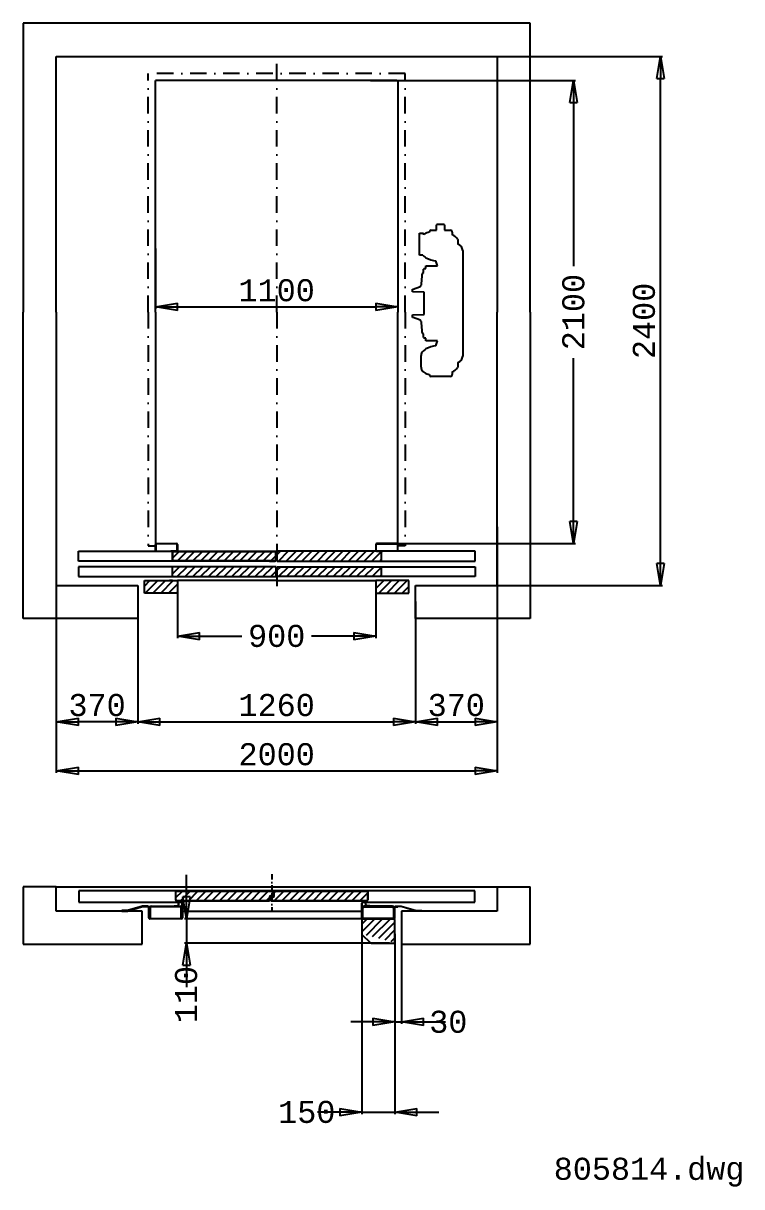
# Model space of a CAD drawing. Extents: x 66121 to 89453, y -8534 to 10021.
# Drawn here: x 75763 to 79024, y 4007 to 9284 of the extents above; entities that cross this region are included whole.
import ezdxf

# ---------------------------------------------------------------- set-up
doc = ezdxf.new("R2010")
doc.units = 0
doc.header["$LTSCALE"] = 50
doc.header["$MEASUREMENT"] = 0
doc.linetypes.add('DASHDOT', pattern=[1, 0.5, -0.25, 0, -0.25])
doc.layers.get('0').update_dxf_attribs({"linetype": 'CONTINUOUS'})
doc.layers.get('Defpoints').update_dxf_attribs({"linetype": 'CONTINUOUS'})
for name, color, linetype in [('CONT_35', 250, 'CONTINUOUS'), ('CONT_70', 5, 'CONTINUOUS'), ('DASHD_35', 40, 'DASHDOT'), ('DIM_MM', 7, 'CONTINUOUS'), ('HATCH_35', 6, 'CONTINUOUS'), ('TEXT_50', 7, 'CONTINUOUS')]:
    doc.layers.add(name, color=color, linetype=linetype)
doc.styles.get("Standard").update_dxf_attribs({"font": 'monotxt'})
doc.dimstyles.get("Standard").update_dxf_attribs({"dimscale": 50, "dimtxt": 2, "dimasz": 2, "dimexe": 0.18, "dimexo": 0, "dimgap": 0.5, "dimtad": 1, "dimdec": 0, "dimrnd": 1, "dimzin": 0, "dimdsep": 46, "dimtxsty": 'Standard', "dimblk": 'CLOSED', "dimcen": 0.09, "dimadec": 0, "dimazin": 0, "dimtfac": 1, "dimtdec": 0, "dimtmove": 2, "dimatfit": 0, "dimldrblk": 'CLOSED', "dimfxl": 1, "dimtolj": 1, "dimtzin": 0, "dimarcsym": 0})
pattern_1 = [(45, (67720.01667412781, -92796.12992484639), (-17.67766952966369, 17.67766952966369), [])]

# ---------------------------------------------------------------- blocks, each defined once
blk = doc.blocks.new('_Closed')
at = {"color": 0, "linetype": 'Continuous', "lineweight": -2}
for p, q in [((-1, 0.1666666666666667), (0, 0)), ((-1, 0.1666666666666667), (-1, -0.1666666666666667)), ((0, 0), (-1, -0.1666666666666667)), ((0, 0), (-1, 0))]:
    blk.add_line(p, q, dxfattribs=at)
blk = doc.blocks.new('*D72')
at = {"layer": 'Defpoints', "color": 0, "transparency": 16777216}
for p in [(77299.09666765002, 5180.34334850395), (77449.3240176501, 5153.02532405455), (77449.3240176501, 4345.351426889851)]:
    blk.add_point(p, dxfattribs=at)
at = {"layer": 'DIM_MM', "color": 0, "lineweight": -2, "transparency": 16777216}
for p, q in [((77299.09666765002, 5180.34334850395), (77299.09666765002, 4336.351426889851)), ((77449.3240176501, 5153.02532405455), (77449.3240176501, 4336.351426889851)), ((77199.09666765002, 4345.351426889851), (77099.09666765002, 4345.351426889851)), ((77299.09666765002, 4345.351426889851), (77449.3240176501, 4345.351426889851)), ((77549.3240176501, 4345.351426889851), (77649.3240176501, 4345.351426889851))]:
    blk.add_line(p, q, dxfattribs=at)
at = {"layer": 'DIM_MM', "color": 0, "lineweight": -2, "transparency": 16777216, "xscale": 100, "yscale": 100, "zscale": 100}
blk.add_blockref('_Closed', (77299.09666765002, 4345.351426889851), dxfattribs=at)
at = {"layer": 'DIM_MM', "color": 0, "lineweight": -2, "transparency": 16777216, "xscale": 100, "yscale": 100, "zscale": 100, "rotation": 180}
blk.add_blockref('_Closed', (77449.3240176501, 4345.351426889851), dxfattribs=at)
at = {"layer": 'DIM_MM', "color": 0, "transparency": 16777216, "insert": (77049.79420863689, 4345.351426889851), "char_height": 100, "attachment_point": 5}
blk.add_mtext('\\A1;150', dxfattribs=at)
blk = doc.blocks.new('*D73')
at = {"layer": 'Defpoints', "color": 0, "transparency": 16777216}
for p in [(77375.39226800346, 5221.698445255017), (76503.38436971442, 5111.213545255821), (77423.49611060345, 5111.213545255821)]:
    blk.add_point(p, dxfattribs=at)
at = {"layer": 'DIM_MM', "color": 0, "lineweight": -2, "transparency": 16777216}
for p, q in [((76503.38436971442, 5321.698445255017), (76503.38436971442, 5421.698445255017)), ((77375.39226800346, 5221.698445255017), (76494.38436971442, 5221.698445255017)), ((76503.38436971442, 5221.698445255017), (76503.38436971442, 5111.213545255821)), ((77423.49611060345, 5111.213545255821), (76494.38436971442, 5111.213545255821)), ((76503.38436971442, 5011.213545255821), (76503.38436971442, 4911.213545255821))]:
    blk.add_line(p, q, dxfattribs=at)
at = {"layer": 'DIM_MM', "color": 0, "lineweight": -2, "transparency": 16777216, "xscale": 100, "yscale": 100, "zscale": 100}
for p, rotation in [((76503.38436971442, 5221.698445255017), 270), ((76503.38436971442, 5111.213545255821), 90)]:
    blk.add_blockref('_Closed', p, dxfattribs=dict(at, rotation=rotation))
at = {"layer": 'DIM_MM', "color": 0, "transparency": 16777216, "insert": (76502.60917871851, 4878.169784507445), "char_height": 100, "attachment_point": 5, "rotation": 90}
blk.add_mtext('\\A1;110', dxfattribs=at)
blk = doc.blocks.new('*D74')
at = {"layer": 'Defpoints', "color": 0, "transparency": 16777216}
for p in [(75913.19321765342, 7040.419352254095), (77913.19321765342, 6999.219352254433), (77913.19321765342, 5892.7193522542)]:
    blk.add_point(p, dxfattribs=at)
at = {"layer": 'DIM_MM', "color": 0, "lineweight": -2, "transparency": 16777216}
for p, q in [((75913.19321765342, 7040.419352254095), (75913.19321765342, 5883.7193522542)), ((77913.19321765342, 6999.219352254433), (77913.19321765342, 5883.7193522542)), ((76013.19321765342, 5892.7193522542), (77813.19321765342, 5892.7193522542))]:
    blk.add_line(p, q, dxfattribs=at)
at = {"layer": 'DIM_MM', "color": 0, "lineweight": -2, "transparency": 16777216, "xscale": 100, "yscale": 100, "zscale": 100, "rotation": 180}
blk.add_blockref('_Closed', (75913.19321765342, 5892.7193522542), dxfattribs=at)
at = {"layer": 'DIM_MM', "color": 0, "lineweight": -2, "transparency": 16777216, "xscale": 100, "yscale": 100, "zscale": 100}
blk.add_blockref('_Closed', (77913.19321765342, 5892.7193522542), dxfattribs=at)
at = {"layer": 'DIM_MM', "color": 0, "transparency": 16777216, "insert": (76913.19321765342, 5967.7193522542), "char_height": 100, "attachment_point": 5}
blk.add_mtext('\\A1;2000', dxfattribs=at)
blk = doc.blocks.new('*D75')
at = {"layer": 'Defpoints', "color": 0, "transparency": 16777216}
for p in [(77543.19321765016, 6661.319352254352), (76283.19321765022, 6646.819352254672), (77543.19321765016, 6115.789352254207)]:
    blk.add_point(p, dxfattribs=at)
at = {"layer": 'DIM_MM', "color": 0, "lineweight": -2, "transparency": 16777216}
for p, q in [((77543.19321765016, 6661.319352254352), (77543.19321765016, 6106.789352254207)), ((76283.19321765022, 6646.819352254672), (76283.19321765022, 6106.789352254207)), ((76383.19321765022, 6115.789352254207), (77443.19321765016, 6115.789352254207))]:
    blk.add_line(p, q, dxfattribs=at)
at = {"layer": 'DIM_MM', "color": 0, "lineweight": -2, "transparency": 16777216, "xscale": 100, "yscale": 100, "zscale": 100, "rotation": 180}
blk.add_blockref('_Closed', (76283.19321765022, 6115.789352254207), dxfattribs=at)
at = {"layer": 'DIM_MM', "color": 0, "lineweight": -2, "transparency": 16777216, "xscale": 100, "yscale": 100, "zscale": 100}
blk.add_blockref('_Closed', (77543.19321765016, 6115.789352254207), dxfattribs=at)
at = {"layer": 'DIM_MM', "color": 0, "transparency": 16777216, "insert": (76913.19321765019, 6190.789352254207), "char_height": 100, "attachment_point": 5}
blk.add_mtext('\\A1;1260', dxfattribs=at)
blk = doc.blocks.new('*D76')
at = {"layer": 'Defpoints', "color": 0, "transparency": 16777216}
for p in [(76463.19321765023, 6719.319352254526), (77363.19321765014, 6721.619352254631), (77363.19321765014, 6504.40935225429)]:
    blk.add_point(p, dxfattribs=at)
at = {"layer": 'DIM_MM', "color": 0, "lineweight": -2, "transparency": 16777216}
for p, q in [((76463.19321765023, 6719.319352254526), (76463.19321765023, 6495.40935225429)), ((77363.19321765014, 6721.619352254631), (77363.19321765014, 6495.40935225429)), ((76563.19321765023, 6504.40935225429), (76754.85988431686, 6504.40935225429)), ((77263.19321765014, 6504.40935225429), (77071.52655098352, 6504.40935225429))]:
    blk.add_line(p, q, dxfattribs=at)
at = {"layer": 'DIM_MM', "color": 0, "lineweight": -2, "transparency": 16777216, "xscale": 100, "yscale": 100, "zscale": 100, "rotation": 180}
blk.add_blockref('_Closed', (76463.19321765023, 6504.40935225429), dxfattribs=at)
at = {"layer": 'DIM_MM', "color": 0, "lineweight": -2, "transparency": 16777216, "xscale": 100, "yscale": 100, "zscale": 100}
blk.add_blockref('_Closed', (77363.19321765014, 6504.40935225429), dxfattribs=at)
at = {"layer": 'DIM_MM', "color": 0, "transparency": 16777216, "insert": (76913.19321765019, 6504.40935225429), "char_height": 100, "attachment_point": 5}
blk.add_mtext('\\A1;900', dxfattribs=at)
blk = doc.blocks.new('*D77')
at = {"layer": 'Defpoints', "color": 0, "transparency": 16777216}
for p in [(76363.1932176495, 8262.419352254212), (77463.19321765023, 8191.119352254602), (77463.19321765023, 7997.31935225441)]:
    blk.add_point(p, dxfattribs=at)
at = {"layer": 'DIM_MM', "color": 0, "lineweight": -2, "transparency": 16777216}
for p, q in [((76363.1932176495, 8262.419352254212), (76363.1932176495, 7988.31935225441)), ((77463.19321765023, 8191.119352254602), (77463.19321765023, 7988.31935225441)), ((76463.1932176495, 7997.31935225441), (77363.19321765023, 7997.31935225441))]:
    blk.add_line(p, q, dxfattribs=at)
at = {"layer": 'DIM_MM', "color": 0, "lineweight": -2, "transparency": 16777216, "xscale": 100, "yscale": 100, "zscale": 100, "rotation": 180}
blk.add_blockref('_Closed', (76363.1932176495, 7997.31935225441), dxfattribs=at)
at = {"layer": 'DIM_MM', "color": 0, "lineweight": -2, "transparency": 16777216, "xscale": 100, "yscale": 100, "zscale": 100}
blk.add_blockref('_Closed', (77463.19321765023, 7997.31935225441), dxfattribs=at)
at = {"layer": 'DIM_MM', "color": 0, "transparency": 16777216, "insert": (76913.19321764987, 8072.31935225441), "char_height": 100, "attachment_point": 5}
blk.add_mtext('\\A1;1100', dxfattribs=at)
blk = doc.blocks.new('*D78')
at = {"layer": 'Defpoints', "color": 0, "transparency": 16777216}
for p in [(75913.19321765342, 6896.519352254247), (76283.1932176503, 6671.319352254206), (75913.19321765342, 6115.789352254207)]:
    blk.add_point(p, dxfattribs=at)
at = {"layer": 'DIM_MM', "color": 0, "lineweight": -2, "transparency": 16777216}
for p, q in [((75913.19321765342, 6896.519352254247), (75913.19321765342, 6106.789352254207)), ((76283.1932176503, 6671.319352254206), (76283.1932176503, 6106.789352254207)), ((76183.1932176503, 6115.789352254207), (76013.19321765342, 6115.789352254207))]:
    blk.add_line(p, q, dxfattribs=at)
at = {"layer": 'DIM_MM', "color": 0, "lineweight": -2, "transparency": 16777216, "xscale": 100, "yscale": 100, "zscale": 100, "rotation": 180}
blk.add_blockref('_Closed', (75913.19321765342, 6115.789352254207), dxfattribs=at)
at = {"layer": 'DIM_MM', "color": 0, "lineweight": -2, "transparency": 16777216, "xscale": 100, "yscale": 100, "zscale": 100}
blk.add_blockref('_Closed', (76283.1932176503, 6115.789352254207), dxfattribs=at)
at = {"layer": 'DIM_MM', "color": 0, "transparency": 16777216, "insert": (76098.19321765186, 6190.789352254207), "char_height": 100, "attachment_point": 5}
blk.add_mtext('\\A1;370', dxfattribs=at)
blk = doc.blocks.new('*D164')
at = {"layer": 'Defpoints', "color": 0, "transparency": 16777216}
for p in [(77449.3240176501, 5153.400818184098), (77479.76948765026, 5147.953953644428), (77479.76948765026, 4754.088800073885)]:
    blk.add_point(p, dxfattribs=at)
at = {"layer": 'DIM_MM', "color": 0, "lineweight": -2, "transparency": 16777216}
for p, q in [((77449.3240176501, 5153.400818184098), (77449.3240176501, 4745.088800073885)), ((77479.76948765026, 5147.953953644428), (77479.76948765026, 4745.088800073885)), ((77349.3240176501, 4754.088800073885), (77249.3240176501, 4754.088800073885)), ((77449.3240176501, 4754.088800073885), (77479.76948765026, 4754.088800073885)), ((77579.76948765026, 4754.088800073885), (77679.76948765026, 4754.088800073885))]:
    blk.add_line(p, q, dxfattribs=at)
at = {"layer": 'DIM_MM', "color": 0, "lineweight": -2, "transparency": 16777216, "xscale": 100, "yscale": 100, "zscale": 100}
blk.add_blockref('_Closed', (77449.3240176501, 4754.088800073885), dxfattribs=at)
at = {"layer": 'DIM_MM', "color": 0, "lineweight": -2, "transparency": 16777216, "xscale": 100, "yscale": 100, "zscale": 100, "rotation": 180}
blk.add_blockref('_Closed', (77479.76948765026, 4754.088800073885), dxfattribs=at)
at = {"layer": 'DIM_MM', "color": 0, "transparency": 16777216, "insert": (77691.82462479205, 4754.088800073885), "char_height": 100, "attachment_point": 5}
blk.add_mtext('\\A1;30', dxfattribs=at)
blk = doc.blocks.new('*D165')
at = {"layer": 'Defpoints', "color": 0, "transparency": 16777216}
for p in [(77818.11321765344, 9133.879352254873), (78655.21321765347, 9133.879352254871), (77746.9132176534, 6733.879352254145)]:
    blk.add_point(p, dxfattribs=at)
at = {"layer": 'DIM_MM', "color": 0, "lineweight": -2, "transparency": 16777216}
for p, q in [((77818.11321765344, 9133.879352254873), (78664.21321765347, 9133.879352254871)), ((78655.21321765347, 6833.879352254145), (78655.21321765347, 9033.879352254871)), ((77746.9132176534, 6733.879352254145), (78664.21321765347, 6733.879352254145))]:
    blk.add_line(p, q, dxfattribs=at)
at = {"layer": 'DIM_MM', "color": 0, "lineweight": -2, "transparency": 16777216, "xscale": 100, "yscale": 100, "zscale": 100}
for p, rotation in [((78655.21321765347, 9133.879352254871), 90), ((78655.21321765347, 6733.879352254145), 270)]:
    blk.add_blockref('_Closed', p, dxfattribs=dict(at, rotation=rotation))
at = {"layer": 'DIM_MM', "color": 0, "transparency": 16777216, "insert": (78580.21321765347, 7933.879352254521), "char_height": 100, "attachment_point": 5, "rotation": 90}
blk.add_mtext('\\A1;2400', dxfattribs=at)
blk = doc.blocks.new('*D166')
at = {"layer": 'Defpoints', "color": 0, "transparency": 16777216}
for p in [(77339.51321765245, 9023.87935225138), (78260.01321765342, 9023.879352251379), (77408.01321765404, 6923.879352253563)]:
    blk.add_point(p, dxfattribs=at)
at = {"layer": 'DIM_MM', "color": 0, "lineweight": -2, "transparency": 16777216}
for p, q in [((77339.51321765245, 9023.87935225138), (78269.01321765342, 9023.879352251379)), ((78260.01321765342, 8923.879352251379), (78260.01321765342, 8182.212685585792)), ((78260.01321765342, 7023.879352253563), (78260.01321765342, 7765.546018919126)), ((77408.01321765404, 6923.879352253563), (78269.01321765342, 6923.879352253563))]:
    blk.add_line(p, q, dxfattribs=at)
at = {"layer": 'DIM_MM', "color": 0, "lineweight": -2, "transparency": 16777216, "xscale": 100, "yscale": 100, "zscale": 100}
for p, rotation in [((78260.01321765342, 9023.879352251379), 90), ((78260.01321765342, 6923.879352253563), 270)]:
    blk.add_blockref('_Closed', p, dxfattribs=dict(at, rotation=rotation))
at = {"layer": 'DIM_MM', "color": 0, "transparency": 16777216, "insert": (78260.01321765342, 7973.879352252472), "char_height": 100, "attachment_point": 5, "rotation": 90}
blk.add_mtext('\\A1;2100', dxfattribs=at)
blk = doc.blocks.new('*D167')
at = {"layer": 'Defpoints', "color": 0, "transparency": 16777216}
for p in [(77913.19321765342, 6867.519352254159), (77543.19321765043, 6618.919352254445), (77913.19321765342, 6115.789352254207)]:
    blk.add_point(p, dxfattribs=at)
at = {"layer": 'DIM_MM', "color": 0, "lineweight": -2, "transparency": 16777216}
for p, q in [((77913.19321765342, 6867.519352254159), (77913.19321765342, 6106.789352254207)), ((77543.19321765043, 6618.919352254445), (77543.19321765043, 6106.789352254207)), ((77643.19321765043, 6115.789352254207), (77813.19321765342, 6115.789352254207))]:
    blk.add_line(p, q, dxfattribs=at)
at = {"layer": 'DIM_MM', "color": 0, "lineweight": -2, "transparency": 16777216, "xscale": 100, "yscale": 100, "zscale": 100, "rotation": 180}
blk.add_blockref('_Closed', (77543.19321765043, 6115.789352254207), dxfattribs=at)
at = {"layer": 'DIM_MM', "color": 0, "lineweight": -2, "transparency": 16777216, "xscale": 100, "yscale": 100, "zscale": 100}
blk.add_blockref('_Closed', (77913.19321765342, 6115.789352254207), dxfattribs=at)
at = {"layer": 'DIM_MM', "color": 0, "transparency": 16777216, "insert": (77728.19321765192, 6190.789352254207), "char_height": 100, "attachment_point": 5}
blk.add_mtext('\\A1;370', dxfattribs=at)

msp = doc.modelspace()

# ---------------------------------------------------------------- hatches: boundary and pattern name
at = {"layer": 'HATCH_35'}
h = msp.add_hatch(dxfattribs=at)
h.set_pattern_fill('ANSI31', color=256, scale=200, style=0)
h.set_pattern_definition(pattern_1)
h.paths.add_polyline_path([(76463.19321765023, 6698.879352257391), (76463.19321765032, 6755.879352258089), (76313.19321765042, 6755.879352256634), (76313.19321765032, 6698.879352253753)])
h.paths.add_polyline_path([(76910.69321765027, 6818.879352254728), (76438.69321765025, 6818.879352254728), (76438.69321765025, 6773.879352254291), (76910.69321765027, 6773.879352254291)])
h.paths.add_polyline_path([(76909.69321765025, 6887.879352254422), (76439.69321765017, 6887.879352254422), (76439.69321765017, 6844.879352254393), (76909.69321765025, 6844.879352254393)])
h = msp.add_hatch(dxfattribs=at)
h.set_pattern_fill('ANSI31', color=256, scale=200, style=0)
h.set_pattern_definition(pattern_1)
h.paths.add_polyline_path([(77387.69321765023, 6888.879352252443), (77368.19321765016, 6888.879352252443), (76915.69321765011, 6888.879352254437), (76915.69321765011, 6843.879352254728), (77387.69321765023, 6843.879352254728)])
h.paths.add_polyline_path([(77387.69321765023, 6818.879352254728), (76915.69321765011, 6818.879352254728), (76915.69321765011, 6773.879352254291), (77387.69321765023, 6773.879352254291)])
h.paths.add_polyline_path([(77513.19321764997, 6755.879352256634), (77363.19321765014, 6755.879352258089), (77363.19321765014, 6698.879352257391), (77513.19321765014, 6698.879352253025)])
h = msp.add_hatch(dxfattribs=at)
h.set_pattern_fill('ANSI31', color=256, scale=200, style=0)
h.set_pattern_definition(pattern_1)
edge = h.paths.add_edge_path()
edge.add_line((76876.94918165318, 5303.901214255493), (76459.84624264685, 5303.901214255493))
edge.add_arc((76459.84624264685, 5307.960610255723), 4.059395999981887, 180, 270, ccw=False)
edge.add_line((76455.7868466469, 5307.960610255723), (76455.78684664698, 5343.48032525555))
edge.add_arc((76459.84624264685, 5343.48032525555), 4.059395999845744, 90, 180, ccw=False)
edge.add_line((76459.84624264685, 5347.539721255052), (76892.17191665321, 5347.539721255052))
edge.add_arc((76892.17191665321, 5343.48032525555), 4.059395999999769, 0, 90, ccw=False)
edge.add_line((76896.23131265317, 5343.48032525555), (76896.23131265317, 5330.287288255531))
edge.add_arc((76892.17191665321, 5330.287288255531), 4.059395999996885, -90, 0, ccw=False)
edge.add_line((76892.17191665321, 5326.227892256029), (76886.08282265323, 5326.227892256029))
edge.add_arc((76886.08282265323, 5321.153647255742), 5.074244999998269, 90, 180)
edge.add_line((76881.00857765322, 5321.153647255742), (76881.00857765322, 5307.960610255723))
edge.add_arc((76876.94918165318, 5307.960610255723), 4.059395999999193, -90, 0, ccw=False)
h = msp.add_hatch(dxfattribs=at)
h.set_pattern_fill('ANSI31', color=256, scale=200, style=0)
h.set_pattern_definition(pattern_1)
edge = h.paths.add_edge_path()
edge.add_arc((76890.1422186532, 5307.960610255723), 4.059395999999769, 180, 270)
edge.add_line((76890.1422186532, 5303.901214255493), (77322.46789265338, 5303.901214255493))
edge.add_arc((77322.46789265338, 5307.960610255723), 4.059395999998616, 270, 360)
edge.add_line((77326.52728865333, 5307.960610255723), (77326.52728865333, 5343.48032525555))
edge.add_arc((77322.46789265338, 5343.48032525555), 4.059395999998616, 0, 90)
edge.add_line((77322.46789265338, 5347.539721255052), (76905.36495365323, 5347.539721255052))
edge.add_arc((76905.36495365323, 5343.48032525555), 4.059395999999769, 90, 180)
edge.add_line((76901.30555765319, 5343.48032525555), (76901.30555765319, 5325.618982855995))
edge.add_arc((76895.82537305325, 5325.618982855995), 5.480184599999053, -90, 0, ccw=False)
edge.add_line((76895.82537305325, 5320.138798255684), (76890.1422186532, 5320.138798255684))
edge.add_arc((76890.1422186532, 5316.079402255455), 4.059396000000346, 90, 180)
edge.add_line((76886.08282265323, 5316.079402255455), (76886.08282265323, 5307.960610255723))
h = msp.add_hatch(dxfattribs=at)
h.set_pattern_fill('ANSI31', color=256, scale=200, style=0)
h.set_pattern_definition([(45, (67720.01667412781, -92805.12992484639), (-17.67766952966369, 17.67766952966369), [])])
edge = h.paths.add_edge_path()
edge.add_arc((77445.26462165004, 5115.27294125624), 4.059395999999769, 270, 360)
edge.add_arc((77303.15606365008, 5153.488962133975), 4.059395999999769, 180, 225.0000000006676)
edge.add_line((77300.28563721095, 5150.618535694935), (77338.50165808914, 5112.4025148172))
edge.add_line((77341.37208452827, 5111.213545256011), (77445.26462165004, 5111.213545256011))
edge.add_line((77449.32401765001, 5115.27294125624), (77449.32401765001, 5217.639049254249))
edge.add_arc((77445.26462165004, 5217.639049254249), 4.059395999999769, 0, 90)
edge.add_line((77304.17091265014, 5221.698445257389), (77445.26462165015, 5221.698445253751))
edge.add_arc((77303.15606365008, 5217.639049256431), 4.059395999999769, 90, 180)
edge.add_line((77299.09666765004, 5217.639049256431), (77299.09666765004, 5153.488962133975))

# ---------------------------------------------------------------- linework, layer by layer
at = {"layer": 'CONT_35', "ltscale": 3}
for p, q in [((77458.19321757054, 9023.879352255935), (76363.19321764987, 9023.879352214462)), ((76363.19321764933, 7973.879352255208), (76363.19321764987, 9023.879352214462)), ((77463.19321764987, 9023.879352255935), (77463.19321765042, 7973.879352255208)), ((77613.77151610523, 8345.370693880577), (77638.97321765064, 8345.374963443064)), ((77638.97321765064, 8345.374963443064), (77638.97321765064, 8368.881254617336)), ((77641.97321765061, 8371.88125461722), (77671.71321765064, 8371.88125461722)), ((77674.71321765061, 8368.881254617336), (77674.71321765071, 8345.38101835893)), ((77674.71321765071, 8345.38101835893), (77701.45033651989, 8345.385548044906)), ((77701.45033651989, 8345.385548044906), (77701.45033875862, 8345.385547739315)), ((77561.26321745761, 8232.33210742288), (77561.26321745761, 8331.832107422415)), ((77561.26321745761, 8331.832107422415), (77578.76321745763, 8331.832107423143)), ((77578.76321745763, 8331.832107423143), (77578.76321745763, 8324.085424810946)), ((77584.87367406534, 8329.362932801778), (77584.8955555921, 8329.376040349198)), ((77605.47664241196, 8335.794634105296), (77605.50294055903, 8335.79634372687)), ((77709.8233073406, 8335.789760816588), (77709.8233073406, 8324.791572342983)), ((77733.72318280782, 8304.095600169567), (77735.58947712654, 8303.582076794155)), ((77735.58947712654, 8303.582076794155), (77735.58947712654, 8281.842076794019)), ((77757.26321745742, 8253.399157471322), (77757.26321745761, 7773.759547037807)), ((77575.95071227243, 8232.33210742288), (77561.26321745761, 8232.33210742288)), ((77589.69321765073, 8183.539352191619), (77642.9360379847, 8183.539352191619)), ((77589.69321765081, 8171.139665979317), (77589.69321765073, 8183.539352191619)), ((77642.9360379847, 8183.539352191619), (77635.96512067025, 8206.590251609632)), ((77570.64644151261, 8102.319113916346), (77573.19321765055, 8136.579352378212)), ((77573.19321765055, 8136.579352378212), (77573.19321765045, 8145.579352316745)), ((77579.69321768143, 8153.437469146193), (77579.69321768143, 8168.139665979434)), ((77582.6932176814, 8171.139665979317), (77589.69321765081, 8171.139665979317)), ((77529.69321764541, 8077.57935225487), (77532.65815322057, 8077.67183619977)), ((77529.69321764531, 8065.579352255336), (77529.69321764541, 8077.57935225487)), ((77532.65815322057, 8077.67183619977), (77560.60291796885, 8088.046933205951)), ((77583.1932176504, 8064.043087546052), (77529.69321764531, 8065.579352255336)), ((77583.1932176504, 7963.115616963078), (77583.1932176504, 8064.043087546052)), ((76363.19321764933, 7973.879352255208), (76363.19321764987, 6923.879352253753)), ((77463.19321764987, 6923.879352253753), (77463.19321765042, 7973.87935225448)), ((77529.69321764531, 7961.579352253793), (77583.1932176504, 7963.115616963078)), ((77529.69321764541, 7949.579352254259), (77529.69321764531, 7961.579352253793)), ((77532.65815322057, 7949.486868309359), (77529.69321764541, 7949.579352254259)), ((77560.60291796885, 7939.111771303178), (77532.65815322057, 7949.486868309359)), ((77573.19321765055, 7890.579352130917), (77570.64644151261, 7924.839590592783)), ((77573.19321765045, 7881.579352191657), (77573.19321765055, 7890.579352130917)), ((77579.69321768143, 7859.019038529696), (77579.69321768143, 7873.721235362937)), ((77589.69321765081, 7856.019038529812), (77582.6932176814, 7856.019038529812)), ((77589.69321765073, 7843.61935231751), (77589.69321765081, 7856.019038529812)), ((77642.9360379847, 7843.61935231751), (77589.69321765073, 7843.61935231751)), ((77635.96512067025, 7820.568452899497), (77642.9360379847, 7843.61935231751)), ((77568.24985078521, 7724.335862917687), (77568.24985078521, 7776.597610222561)), ((77735.58947712665, 7723.576627714974), (77733.72318280782, 7723.063104338835)), ((77735.58947712665, 7745.31662771511), (77735.58947712665, 7723.576627714974)), ((77701.45033621667, 7681.773158681935), (77613.77151610523, 7681.788010628552)), ((77709.8233073406, 7702.367132165418), (77709.8233073406, 7691.368945951726)), ((76363.19321764987, 6893.879352255644), (76363.19321764969, 6918.879352254917)), ((76364.1932176497, 6918.879352254917), (76364.1932176499, 6893.879352255644)), ((76368.19321764988, 6923.879352255208), (76458.19321765022, 6923.87935225157)), ((76458.1932176503, 6922.879352252094), (76368.1932176498, 6922.879352255004)), ((76462.19321765022, 6893.879352252006), (76462.19321765011, 6918.879352252006)), ((76463.19321765014, 6918.879352252006), (76463.19321765014, 6893.879352252006)), ((77363.19321765014, 6918.879352252006), (77363.19321765014, 6893.879352252006)), ((77364.19321765017, 6893.879352252006), (77364.19321765017, 6918.879352252006)), ((77458.19321764985, 6923.879352255935), (77368.19321765007, 6923.879352252297)), ((77368.19321764998, 6922.879352252094), (77458.19321764994, 6922.879352255732)), ((77462.19321765003, 6918.879352255644), (77462.19321764985, 6893.879352255644)), ((77463.19321764987, 6893.879352255644), (77463.19321765006, 6918.879352255644)), ((76013.1932176505, 6888.879352254626), (76910.69321765027, 6888.879352254626)), ((76013.1932176505, 6843.879352254917), (76013.1932176505, 6888.879352254626)), ((76330.6932176498, 6912.879352254422), (76363.19321764987, 6912.879352254422)), ((76364.1932176499, 6893.879352255644), (76363.19321764987, 6893.879352255644)), ((76433.19321765013, 6889.879352251919), (76458.19321765022, 6889.879352251919)), ((76433.19321765013, 6888.879352251715), (76433.19321765013, 6889.879352251919)), ((76458.19321765022, 6888.879352251715), (76433.19321765013, 6888.879352251715)), ((76438.69321765016, 6888.879352254626), (76438.69321765025, 6843.879352254917)), ((76439.69321765017, 6887.879352254422), (76909.69321765025, 6887.879352254422)), ((76439.69321765017, 6887.879352254422), (76439.69321765017, 6844.879352254393)), ((76909.69321765025, 6844.879352254393), (76909.69321765025, 6887.879352254422)), ((76910.69321765027, 6843.879352254917), (76910.69321765027, 6888.879352254626)), ((76915.69321765011, 6843.879352254917), (76915.69321765011, 6888.879352254626)), ((77393.19321765016, 6889.879352251919), (77368.19321765016, 6889.879352251919)), ((77368.19321765016, 6888.879352252443), (77393.19321765016, 6888.879352252443)), ((77387.69321765023, 6888.879352254626), (77387.69321765023, 6843.879352254917)), ((77393.19321765016, 6888.879352252443), (77393.19321765016, 6889.879352251919)), ((77462.19321764985, 6893.879352255644), (77463.19321764987, 6893.879352255644)), ((77495.69321765086, 6912.879352254422), (77463.19321764987, 6912.879352254422)), ((77813.19321764997, 6843.879352254189), (77813.19321764997, 6888.879352254626)), ((76910.69321765027, 6843.879352254917), (76013.1932176505, 6843.879352254917)), ((76013.1932176505, 6818.879352254917), (76013.1932176505, 6773.87935225448)), ((76438.69321765025, 6818.879352254917), (76438.69321765025, 6773.87935225448)), ((76909.69321765025, 6844.879352254393), (76439.69321765017, 6844.879352254393)), ((76880.69321765026, 6843.879352254189), (76905.69321765026, 6843.879352254189)), ((76910.69321765027, 6773.87935225448), (76910.69321765027, 6818.879352254917)), ((76915.69321765011, 6773.87935225448), (76915.69321765011, 6818.879352254917)), ((77387.69321765023, 6818.879352254917), (77387.69321765023, 6773.87935225448)), ((77813.19321764987, 6818.879352254189), (77813.19321764987, 6773.87935225448)), ((76313.19321765042, 6755.879352256634), (76463.19321765032, 6755.879352258089)), ((76313.19321765032, 6698.879352253753), (76313.19321765042, 6755.879352256634)), ((76441.1932176512, 6755.879352257361), (76426.19321765316, 6755.879352257361)), ((76913.19321765023, 6755.879352258089), (76463.19321765014, 6755.879352258089)), ((76463.19321765032, 6755.879352258089), (76463.19321765023, 6698.879352257391)), ((76913.19321765023, 6755.879352258089), (77363.19321765032, 6755.879352258089)), ((77513.19321764997, 6755.879352256634), (77363.19321765014, 6755.879352258089)), ((77363.19321765014, 6755.879352258089), (77363.19321765014, 6698.879352257391)), ((77513.19321765014, 6698.879352253025), (77513.19321764997, 6755.879352256634)), ((76463.19321765023, 6698.879352257391), (76313.19321765032, 6698.879352253753)), ((77363.19321765014, 6698.879352257391), (77513.19321765014, 6698.879352253025))]:
    msp.add_line(p, q, dxfattribs=at)
at = {"layer": 'CONT_35'}
for p, q in [((75913.19321765342, 5366.821852254689), (77913.19321765342, 5366.821852254689)), ((77811.70831765595, 5348.55457025511), (76014.67811765043, 5348.55457025511)), ((76014.67811765043, 5348.55457025511), (76014.67811765043, 5297.812120255148)), ((76454.77199764692, 5343.48032525555), (76454.77199764684, 5307.960610255723)), ((76455.7868466469, 5307.960610255723), (76455.78684664698, 5343.48032525555)), ((76892.17191665321, 5348.55457025511), (76459.84624264685, 5348.55457025511)), ((76459.84624264685, 5347.539721255052), (76892.17191665321, 5347.539721255052)), ((76896.23131265317, 5343.48032525555), (76896.23131265317, 5330.287288255531)), ((76897.24616165322, 5330.287288255531), (76897.24616165322, 5343.48032525555)), ((76900.29070865322, 5343.48032525555), (76900.29070865322, 5325.618982855995)), ((76901.30555765319, 5325.618982855995), (76901.30555765319, 5343.48032525555)), ((77322.46789265338, 5348.55457025511), (76905.36495365323, 5348.55457025511)), ((76905.36495365323, 5347.539721255052), (77322.46789265338, 5347.539721255052)), ((77326.52728865333, 5343.48032525555), (77326.52728865333, 5307.960610255723)), ((77327.54213765339, 5307.960610255723), (77327.54213765339, 5343.48032525555)), ((77811.70831765595, 5297.812120255148), (77811.70831765595, 5348.55457025511)), ((76014.67811765043, 5297.812120255148), (76480.14322265027, 5297.812120255148)), ((76303.55949665037, 5279.037413755177), (76236.43354480219, 5258.740433755484)), ((76236.43354480219, 5257.218160255761), (76303.55949665037, 5277.515140255455)), ((76328.93072165035, 5279.037413755177), (76303.55949665037, 5279.037413755177)), ((76303.55949665037, 5277.515140255455), (76328.93072165035, 5277.515140255455)), ((76318.78223165042, 5277.515140251817), (76328.93072164917, 5277.515140254)), ((76318.78223165042, 5276.500291255397), (76318.78223165042, 5277.515140251817)), ((76328.93072165035, 5277.515140255455), (76328.93072165035, 5279.037413755177)), ((76343.1386076527, 5279.544838257752), (76476.08382665076, 5279.54483825848)), ((76447.6680546517, 5280.559687258537), (76462.89078965147, 5280.559687258537)), ((76447.66805465316, 5279.54483825848), (76447.6680546517, 5280.559687258537)), ((76462.8907896512, 5279.54483825848), (76447.66805465316, 5279.54483825848)), ((76876.94918165318, 5303.901214255493), (76459.84624264685, 5303.901214255493)), ((76459.84624264685, 5302.886365256163), (76876.94918165318, 5302.886365255436)), ((76466.95018565125, 5284.61908325804), (76466.9501856508, 5292.737875257772)), ((76467.96503465076, 5292.737875257772), (76467.96503465122, 5284.619083258767)), ((76472.02443065081, 5297.812120258059), (76480.14322265027, 5297.812120258059)), ((76480.14322265027, 5296.797271258001), (76472.02443065045, 5296.797271258001)), ((76484.20261865022, 5226.772690257676), (76484.20261865022, 5292.737875257772)), ((76485.21746765019, 5292.737875257772), (76485.21746765019, 5226.772690257676)), ((76881.00857765322, 5321.153647255742), (76881.00857765322, 5307.960610255723)), ((76882.02342665319, 5307.960610255723), (76882.02342665319, 5321.153647255742)), ((76885.06797365317, 5316.079402255455), (76885.06797365317, 5307.960610255723)), ((76892.17191665321, 5326.227892256029), (76886.08282265323, 5326.227892256029)), ((76886.08282265323, 5325.213043255972), (76892.17191665321, 5325.213043255972)), ((76886.08282265323, 5307.960610255723), (76886.08282265323, 5316.079402255455)), ((76895.82537305325, 5321.153647255742), (76890.1422186532, 5321.153647255742)), ((76890.1422186532, 5320.138798255684), (76895.82537305325, 5320.138798255684)), ((77322.46789265338, 5303.901214255493), (76890.1422186532, 5303.901214255493)), ((76890.1422186532, 5302.886365255436), (77322.46789265338, 5302.886365255436)), ((77299.09666765013, 5292.737875257772), (77299.09666765013, 5226.772690257676)), ((77300.1115166501, 5226.772690257676), (77300.1115166501, 5292.737875257772)), ((77304.17091265014, 5297.812120255148), (77811.70831765595, 5297.812120255148)), ((77312.2897046495, 5297.812120258059), (77304.17091265014, 5297.812120258059)), ((77304.17091265014, 5296.797271258001), (77312.28970464987, 5296.797271258001)), ((77439.17552764762, 5279.544838257752), (77308.23030864955, 5279.54483825848)), ((77316.34910064965, 5292.737875257772), (77316.3491006491, 5284.619083258767)), ((77317.36394964907, 5284.61908325804), (77317.36394964952, 5292.737875257772)), ((77336.64608064861, 5280.559687258537), (77321.42334564884, 5280.559687258537)), ((77321.42334564912, 5279.54483825848), (77336.64608064716, 5279.544838257752)), ((77336.64608064716, 5279.544838257752), (77336.64608064861, 5280.559687258537)), ((77453.38341364996, 5279.037413755177), (77478.75463864995, 5279.037413755177)), ((77453.38341364996, 5277.515140255455), (77453.38341364996, 5279.037413755177)), ((77478.75463864995, 5277.515140255455), (77453.38341364996, 5277.515140255455)), ((77463.5319036499, 5277.515140251089), (77453.38341365114, 5277.515140254)), ((77463.5319036499, 5276.500291255397), (77463.5319036499, 5277.515140251089)), ((77478.75463864995, 5279.037413755177), (77545.88059049821, 5258.740433755484)), ((77545.88059049821, 5257.218160255034), (77478.75463864995, 5277.515140255455)), ((76236.43354480219, 5258.740433755484), (76211.06423931688, 5258.740433755484)), ((76211.06423931688, 5257.218160255761), (76211.06423931688, 5258.740433755484)), ((76211.06423931688, 5257.218160255761), (76236.43354480219, 5257.218160255761)), ((76328.93072165035, 5276.500291255397), (76318.78223165042, 5276.500291255397)), ((76332.9901176503, 5226.772690254038), (76332.99011765039, 5272.440895255168)), ((76334.00496665036, 5272.44089525444), (76334.00496665027, 5226.772690254038)), ((76335.01981565406, 5227.787539258461), (76335.01981565324, 5271.426046258021)), ((76339.07921165465, 5227.787539258461), (76335.01981565406, 5227.787539258461)), ((76339.07921165274, 5271.426046258021), (76339.07921165465, 5227.787539258461)), ((76476.08382665095, 5275.48544225825), (76343.13860765252, 5275.48544225825)), ((76480.1432226529, 5227.787539258461), (76480.143222651, 5271.426046258748)), ((76484.20261865287, 5227.787539258461), (76480.1432226529, 5227.787539258461)), ((76484.20261865114, 5271.426046258748), (76484.20261865287, 5227.787539258461)), ((77299.09666765013, 5254.681037755254), (76485.2174676501, 5254.681037755981)), ((77300.11151664918, 5271.426046258748), (77300.11151664736, 5227.787539258461)), ((77300.11151664736, 5227.787539258461), (77304.17091264742, 5227.787539258461)), ((77304.17091264742, 5227.787539258461), (77304.17091264932, 5271.426046258748)), ((77308.23030864936, 5275.48544225825), (77439.17552764779, 5275.48544225825)), ((77443.23492364757, 5271.426046258021), (77443.23492364566, 5227.787539258461)), ((77443.23492364566, 5227.787539258461), (77447.29431964626, 5227.787539258461)), ((77447.29431964626, 5227.787539258461), (77447.29431964707, 5271.426046258021)), ((77448.30916864995, 5272.440895253712), (77448.30916865004, 5226.772690254038)), ((77449.32401765001, 5226.772690254038), (77449.32401764992, 5272.440895255168)), ((77453.38341364996, 5276.500291255397), (77463.5319036499, 5276.500291255397)), ((77545.88059049821, 5258.740433755484), (77571.24989598343, 5258.740433755484)), ((77571.24989598343, 5257.218160255034), (77545.88059049821, 5257.218160255034)), ((77571.24989598343, 5257.218160255034), (77571.24989598343, 5258.740433755484)), ((76338.06436265033, 5222.713294254536), (76480.14322265027, 5222.713294258174)), ((76480.14322265018, 5221.698445258116), (76338.06436265042, 5221.698445254478)), ((77299.09666765004, 5217.639049256431), (77299.09666765004, 5153.488962133975)), ((77303.15606365008, 5221.698445255934), (77445.26462165015, 5221.698445253751)), ((77444.2497726499, 5222.713294253808), (77304.17091264995, 5222.713294257446)), ((77304.17091265014, 5221.698445257389), (77445.26462165015, 5221.698445253751)), ((77449.32401765001, 5115.27294125624), (77449.32401765001, 5217.639049254249)), ((77300.28563721095, 5150.618535694935), (77338.50165808914, 5112.4025148172)), ((77341.37208452827, 5111.213545256011), (77445.26462165004, 5111.213545256011))]:
    msp.add_line(p, q, dxfattribs=at)
at = {"layer": 'CONT_35', "ltscale": 3}
for points in [[(77813.19321764995, 6888.879352254437), (77387.69321765022, 6888.879352254437), (76915.6932176501, 6888.879352254437)], [(76910.69321765026, 6818.879352254728), (76438.69321765025, 6818.879352254728), (76013.1932176505, 6818.879352254728)], [(76915.6932176501, 6843.879352254728), (77387.69321765022, 6843.879352254728), (77813.19321764995, 6843.879352254)], [(76915.6932176501, 6818.879352254728), (77387.69321765022, 6818.879352254728), (77813.19321764987, 6818.879352254)], [(76013.1932176505, 6773.879352254291), (76438.69321765025, 6773.879352254291), (76910.69321765026, 6773.879352254291)], [(77813.19321764987, 6773.879352254291), (77387.69321765022, 6773.879352254291), (76915.6932176501, 6773.879352254291)]]:
    msp.add_lwpolyline(points, dxfattribs=at)
for centre, radius, start, end in [((77615.18801986823, 8335.789758556675), 9.685081547884856, 98.41003294057381, 179.961042921671), ((77641.97321765061, 8368.881254617336), 2.999999999999403, 90, 180), ((77671.71321765064, 8368.881254617336), 3.000000000000114, 0, 90), ((77700.13822803149, 8335.789760816588), 9.685079309156622, 0, 82.2137653431168), ((77617.75901184266, 8285.111116377411), 55.1331905258258, 126.6175526429144, 135.0157887997522), ((77608.45018330711, 8290.054327937432), 45.83685802675562, 93.71951910501787, 120.9225973663144), ((77689.02694600794, 8276.62789617203), 52.46168456091988, 31.57246175418851, 66.64602910607512), ((77727.76321745751, 8253.399157471322), 29.49999999992458, 0, 74.6154023600206), ((77617.75901184266, 8268.27281949987), 55.13319052582786, 220.6841647873002, 240.6322368459576), ((77648.40031819104, 8329.73975343517), 123.7757405038324, 242.2251073992697, 264.2340206139734), ((77581.19321765073, 8145.579352316745), 8.000000000253493, 100.8069226507725, 180), ((77582.6932176814, 8168.139665979434), 3.000000000000824, 90, 180), ((77553.69321765048, 8103.579352254346), 16.99999999970177, 293.9822091778199, 355.7486684056641), ((77553.69321765048, 7923.579352254055), 16.99999999970038, 4.251331593504021, 66.01779082218013), ((77581.19321765073, 7881.579352191657), 8.000000000253022, 180, 259.1930773492275), ((77582.6932176814, 7859.019038529696), 3.000000000001535, 180, 270), ((77648.40031819104, 7697.41895107396), 123.7757405038293, 95.76597938602657, 117.7748926007303), ((77595.99185376329, 7776.1568462785), 27.74550417794604, 155.3135466416469, 179.089763302863), ((77617.75901184266, 7758.885885009258), 55.13319052582529, 119.3677631540423, 148.43669573798), ((77727.76321745751, 7773.759547037807), 29.50000000008473, 285.384597639115, 0), ((77595.99185376329, 7724.776626861749), 27.74550417794808, 180.910236697137, 204.6864533583531), ((77617.75901184266, 7742.04758813099), 55.13319052582649, 211.5633042620199, 233.3824473570856), ((77689.02694600794, 7750.530808336371), 52.46168456091972, 293.3539708939248, 328.4275382458114), ((77608.42156452555, 7737.106237055159), 45.82374745711013, 239.0774026336855, 266.3482230172098), ((77615.18801986823, 7691.368945951726), 9.68508154788646, 179.961042921671, 261.5899670594262), ((77700.13822803149, 7691.368945951726), 9.685079309159761, 277.7862194783546, 0), ((76368.1932176497, 6918.879352254917), 4.999999999989058, 89.99999999749872, 180), ((76368.19321764962, 6918.879352255644), 3.999999999971493, 89.99999999749872, 180), ((76458.19321765003, 6918.879352252006), 5.00000000012335, 0, 89.99999999749872), ((76458.19321765013, 6918.879352252006), 4.000000000000625, 0, 89.99999999749872), ((77368.19321765026, 6918.879352252006), 5.000000000124771, 90.00000000250131, 180), ((77368.19321765016, 6918.879352252006), 4.000000000000625, 90.00000000250131, 180), ((77458.19321765003, 6918.879352255644), 4.999999999986926, 0, 90.00000000250131), ((77458.19321765013, 6918.879352255644), 3.999999999970782, 0, 90.00000000250131), ((76458.19321765022, 6893.879352252006), 4.000000000000981, 270, 0), ((76458.19321765022, 6893.879352252006), 5.000000000000071, 270, 0), ((77368.19321765016, 6893.879352252006), 4.999999999998295, 180, 270), ((77368.19321765016, 6893.879352252006), 4.000000000000625, 180, 270)]:
    msp.add_arc(centre, radius, start, end, dxfattribs=at)
at = {"layer": 'CONT_35'}
for centre, radius, start, end in [((76459.84624264685, 5343.48032525555), 5.074244999873664, 90, 180), ((76459.84624264685, 5343.48032525555), 4.059395999845744, 90, 180), ((76892.17191665321, 5343.48032525555), 5.074244999999424, 0, 90), ((76892.17191665321, 5343.48032525555), 4.059395999999769, 0, 90), ((76892.17191665321, 5330.287288255531), 4.059395999996885, 270, 0), ((76892.17191665321, 5330.287288255531), 5.074244999989039, 270, 0), ((76905.36495365323, 5343.48032525555), 5.074245, 90, 180), ((76905.36495365323, 5343.48032525555), 4.059395999999769, 90, 180), ((77322.46789265338, 5343.48032525555), 5.074245000003461, 0, 90), ((77322.46789265338, 5343.48032525555), 4.059395999998616, 0, 90), ((76328.93072165035, 5272.44089525444), 5.074244999986732, 0, 90.00000001417398), ((76343.1386076527, 5271.426046258021), 8.118791999528232, 90, 180), ((76459.84624264685, 5307.960610255723), 5.074245000008077, 180, 270), ((76459.84624264685, 5307.960610255723), 4.059395999981887, 180, 270), ((76462.8907896512, 5284.61908325804), 5.07424500003346, 270, 0), ((76462.89078965147, 5284.61908325804), 4.059395999762675, 270, 0), ((76472.02443065081, 5292.737875257772), 5.074244999998847, 90, 180), ((76472.02443065045, 5292.737875258499), 4.059395999764404, 90, 180), ((76476.08382665076, 5271.426046258021), 8.118792000332395, 0, 90), ((76480.14322265027, 5292.737875257772), 5.074245000000577, 0, 90), ((76480.14322265027, 5292.737875257772), 4.059395999999769, 0, 90), ((76876.94918165318, 5307.960610255723), 4.059395999999193, 270, 0), ((76876.94918165318, 5307.960610255723), 5.074244999999424, 270, 0), ((76886.08282265323, 5321.153647255742), 5.074244999998269, 90, 180), ((76886.08282265323, 5321.153647255742), 4.059395999999193, 90, 180), ((76890.1422186532, 5316.079402255455), 5.074244999999424, 90, 180), ((76890.1422186532, 5307.960610255723), 5.074245000000577, 180, 270), ((76890.1422186532, 5316.079402255455), 4.059396000000346, 90, 180), ((76890.1422186532, 5307.960610255723), 4.059395999999769, 180, 270), ((76895.82537305325, 5325.618982855995), 5.480184599999053, 270, 0), ((76895.82537305325, 5325.618982855995), 4.465335599998824, 270, 0), ((77304.17091265014, 5292.737875257772), 5.074245, 90, 180), ((77304.17091265014, 5292.737875257772), 4.059396000000923, 90, 180), ((77308.23030864955, 5271.426046258021), 8.118792000332395, 90, 180), ((77312.2897046495, 5292.737875257772), 5.074245, 0, 90), ((77312.28970464987, 5292.737875257772), 4.059395999764404, 0, 90), ((77321.42334564912, 5284.61908325804), 5.074245000032305, 180, 269.9999999991662), ((77321.42334564884, 5284.61908325804), 4.059395999764404, 180, 270), ((77322.46789265338, 5307.960610255723), 4.059395999998616, 270, 0), ((77322.46789265338, 5307.960610255723), 5.074245000010383, 270, 0), ((77439.17552764762, 5271.426046258021), 8.118791999528808, 0, 90), ((77453.38341364996, 5272.440895253712), 5.074244999988462, 89.99999998582602, 180), ((76328.93072165035, 5272.440895255168), 4.059395999999769, 0, 90), ((76338.06436265023, 5226.772690254038), 5.074244999989039, 180, 270.0000000016675), ((76338.06436265023, 5226.772690254038), 4.059396000002077, 180, 270.0000000016675), ((76343.13860765252, 5271.426046258748), 4.059395999822092, 90, 180), ((76476.08382665095, 5271.426046258748), 4.059395999988809, 0, 90), ((76480.14322265018, 5226.772690257676), 4.059396000000923, 270.0000000016675, 0), ((76480.14322265009, 5226.772690257676), 5.074245000125759, 270.0000000016675, 0), ((77304.17091265022, 5226.772690257676), 5.074245000124604, 180, 269.9999999983324), ((77304.17091265014, 5226.772690257676), 4.059396000000923, 180, 269.9999999983324), ((77308.23030864936, 5271.426046258748), 4.05939599999054, 90, 180), ((77439.17552764779, 5271.426046258021), 4.059395999820938, 0, 90), ((77444.24977264999, 5226.772690254038), 4.059396000002077, 269.9999999983324, 0), ((77444.24977265009, 5226.772690254038), 5.074244999988462, 269.9999999983324, 0), ((77453.38341364996, 5272.440895255168), 4.059395999998616, 90, 180), ((77303.15606365008, 5217.639049256431), 4.059395999999769, 90, 180), ((77445.26462165004, 5217.639049254249), 4.059395999999769, 0, 90), ((77303.15606365008, 5153.488962133975), 4.059395999999769, 180, 225.0000000006676), ((77445.26462165004, 5115.27294125624), 4.059395999999769, 270, 0)]:
    msp.add_arc(centre, radius, start, end, dxfattribs=at)
at = {"layer": 'CONT_70', "ltscale": 3}
for p, q in [((77543.19321764889, 9283.879352255062), (75763.19321765342, 9283.879352255062)), ((75763.19321765342, 9283.879352255062), (75763.1932176535, 7973.879352255208)), ((78063.19321765342, 9283.879352255062), (77543.19321765061, 9283.879352255062)), ((78063.1932176535, 7973.879352255208), (78063.19321765342, 9283.879352255062)), ((75913.19321765342, 9133.879352255062), (77543.19321764943, 9133.879352255062)), ((75913.1932176535, 7973.879352255208), (75913.19321765342, 9133.879352255062)), ((77543.19321764943, 9133.879352255062), (77913.19321765342, 9133.879352255062)), ((77913.19321765342, 9133.879352255062), (77913.1932176535, 7973.879352255208)), ((75763.19321765342, 6583.879352254335), (75763.1932176535, 7973.879352255208)), ((75913.1932176535, 7973.879352255208), (75913.19321765342, 6733.879352254335)), ((77913.19321765342, 6733.879352254335), (77913.1932176535, 7973.87935225448)), ((78063.1932176535, 7973.87935225448), (78063.19321765342, 6583.879352254335)), ((75913.19321765342, 6733.879352254335), (76283.19321765058, 6733.879352254335)), ((76283.19321765058, 6733.879352254335), (76283.19321765003, 6583.879352254335)), ((77543.19321764943, 6733.879352254335), (77913.19321765342, 6733.879352254335)), ((77543.19321765061, 6583.879352254335), (77543.19321764943, 6733.879352254335)), ((76283.19321765003, 6583.879352254335), (75763.19321765342, 6583.879352254335)), ((78063.19321765342, 6583.879352254335), (77543.19321765061, 6583.879352254335))]:
    msp.add_line(p, q, dxfattribs=at)
at = {"layer": 'CONT_70'}
for p, q in [((75763.19321765342, 5366.821852254689), (75763.19321765342, 5107.24836025446)), ((75913.19321765342, 5366.821852254689), (75763.19321765342, 5366.821852254689)), ((75913.19321765342, 5257.218160254306), (75913.19321765342, 5366.821852254689)), ((77913.19321765342, 5366.821852254689), (77913.19321765342, 5257.218160254306)), ((77913.19321765342, 5366.821852254689), (78063.19321765342, 5366.821852254689)), ((78063.19321765342, 5107.24836025446), (78063.19321765342, 5366.821852254689)), ((76302.5446476505, 5257.218160254306), (75913.19321765342, 5257.218160254306)), ((76302.54464765004, 5107.24836025446), (76302.5446476505, 5257.218160254306)), ((77913.19321765342, 5257.218160254306), (77479.76948764936, 5257.218160254306)), ((77479.76948764936, 5257.218160254306), (77479.76948765054, 5107.24836025446)), ((78063.19321765342, 5163.702134328523), (78062.388981383, 5165.095112409799)), ((75763.19321765342, 5107.24836025446), (76302.54464765004, 5107.24836025446)), ((77479.76948765054, 5107.24836025446), (78063.19321765342, 5107.24836025446)), ((78062.82544281331, 5107.24836025446), (78063.19321765342, 5107.885364963739))]:
    msp.add_line(p, q, dxfattribs=at)
at = {"layer": 'DASHD_35', "ltscale": 3}
for p, q in [((76913.19321765023, 7973.879352255208), (76913.19321765023, 9136.379352255208)), ((77495.69321765086, 9056.3793522571), (76330.6932176498, 9056.379352213444)), ((76330.6932176498, 7973.879352255208), (76330.6932176498, 9056.379352213444)), ((77495.69321765086, 7973.879352255208), (77495.69321765086, 9056.3793522571)), ((76330.6932176498, 7973.879352255208), (76330.6932176498, 6912.879352254422)), ((76913.19321765023, 7973.87935225448), (76913.19321765023, 6731.379352254917)), ((77495.69321765086, 7973.87935225448), (77495.69321765086, 6912.879352254422))]:
    msp.add_line(p, q, dxfattribs=at)
at = {"layer": 'DASHD_35'}
msp.add_line((76891.15706765016, 5424.668245255052), (76891.15706765007, 5254.681037755254), dxfattribs=at)

# ---------------------------------------------------------------- texts
at = {"layer": 'TEXT_50', "insert": (78170.47449170283, 4137.967247561526), "char_height": 100, "width": 2143.84, "attachment_point": 1}
msp.add_mtext('805814.dwg', dxfattribs=at)

# ---------------------------------------------------------------- dimensions: what is measured, and where the dimension line sits
at = {"layer": 'DIM_MM'}
dim = msp.add_linear_dim(base=(78655.21321765347, 9133.879352254871), p1=(77746.9132176534, 6733.879352254145), p2=(77818.11321765344, 9133.879352254873), angle=90, dimstyle='Standard', dxfattribs=at)
dim.commit()
dim.dimension.update_dxf_attribs({"geometry": '*D165', "text_midpoint": (78580.21321765347, 7933.879352254521)})
for base, p1, p2, picture, middle in [((78260.01321765342, 9023.879352251379), (77408.01321765404, 6923.879352253563), (77339.51321765245, 9023.87935225138), '*D166', (78260.01321765342, 7973.879352252472)), ((76503.38436971442, 5111.213545255821), (77375.39226800346, 5221.698445255017), (77423.49611060345, 5111.213545255821), '*D73', (76502.60917871851, 4878.169784507445))]:
    dim = msp.add_linear_dim(base=base, p1=p1, p2=p2, angle=90, dimstyle='Standard', dxfattribs=at)
    dim.commit()
    dim.dimension.update_dxf_attribs({"geometry": picture, "text_midpoint": middle, "dimtype": 160})
for base, p1, p2, picture, middle in [((77463.19321765023, 7997.31935225441), (76363.1932176495, 8262.419352254212), (77463.19321765023, 8191.119352254602), '*D77', (76913.19321764987, 8072.31935225441)), ((77913.19321765342, 5892.7193522542), (75913.19321765342, 7040.419352254095), (77913.19321765342, 6999.219352254433), '*D74', (76913.19321765342, 5967.7193522542)), ((75913.19321765342, 6115.789352254207), (76283.1932176503, 6671.319352254206), (75913.19321765342, 6896.519352254247), '*D78', (76098.19321765186, 6190.789352254207)), ((77913.19321765342, 6115.789352254207), (77543.19321765043, 6618.919352254445), (77913.19321765342, 6867.519352254159), '*D167', (77728.19321765192, 6190.789352254207)), ((77543.19321765016, 6115.789352254207), (76283.19321765022, 6646.819352254672), (77543.19321765016, 6661.319352254352), '*D75', (76913.19321765019, 6190.789352254207))]:
    dim = msp.add_linear_dim(base=base, p1=p1, p2=p2, dimstyle='Standard', dxfattribs=at)
    dim.commit()
    dim.dimension.update_dxf_attribs({"geometry": picture, "text_midpoint": middle})
for base, p1, p2, picture, middle in [((77363.19321765014, 6504.40935225429), (76463.19321765023, 6719.319352254526), (77363.19321765014, 6721.619352254631), '*D76', (76913.19321765019, 6504.40935225429)), ((77449.3240176501, 4345.351426889851), (77299.09666765002, 5180.34334850395), (77449.3240176501, 5153.02532405455), '*D72', (77049.79420863689, 4345.351426889851)), ((77479.76948765026, 4754.088800073885), (77449.3240176501, 5153.400818184098), (77479.76948765026, 5147.953953644428), '*D164', (77691.82462479205, 4754.088800073885))]:
    dim = msp.add_linear_dim(base=base, p1=p1, p2=p2, dimstyle='Standard', dxfattribs=at)
    dim.commit()
    dim.dimension.update_dxf_attribs({"geometry": picture, "text_midpoint": middle, "dimtype": 160})

doc.saveas('drawing.dxf')
